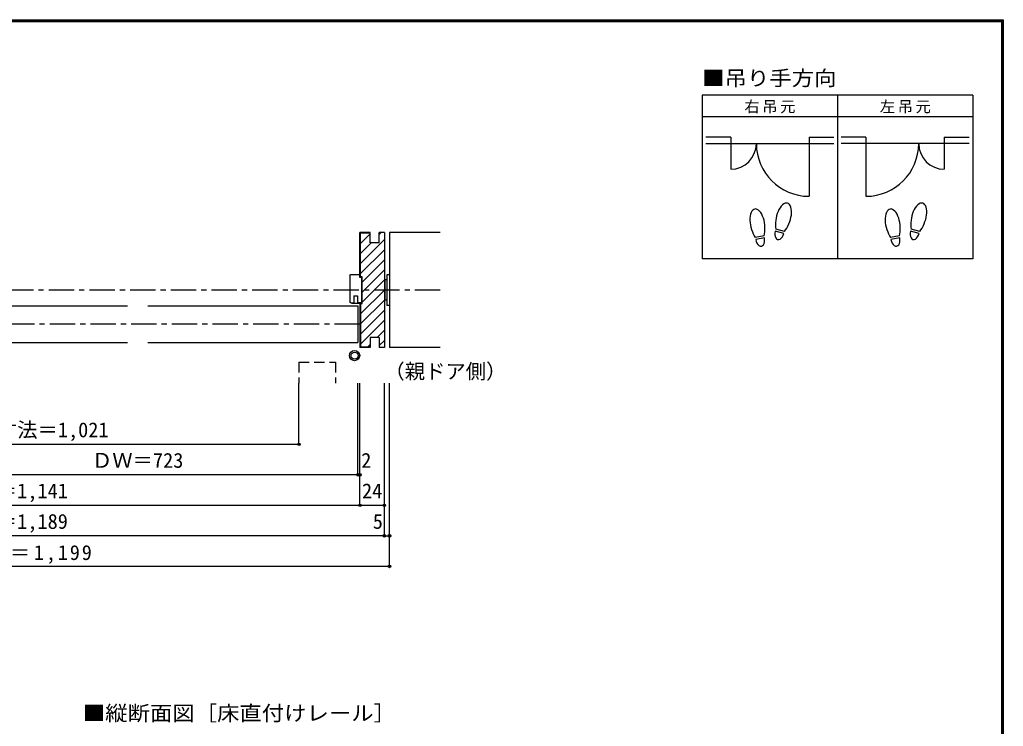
# Model space of a CAD drawing. Units: millimetres at full size, sheet at 1:5; details may follow other scales. Extents: x -973 to 977, y -718 to 696.
# Drawn here: x 10 to 977, y 1 to 696 of the extents above; entities that cross this region are included whole.
import ezdxf
from ezdxf.enums import TextEntityAlignment as Align

# ---------------------------------------------------------------- set-up
doc = ezdxf.new("R2010")
doc.units = ezdxf.units.MM
doc.header["$LTSCALE"] = 5
doc.header["$PDMODE"] = 32
doc.header["$PDSIZE"] = 2.5
doc.linetypes.add('CHAIN1', pattern=[8, 5, -1, 1, -1])
doc.linetypes.add('DASHED2', pattern=[3, 2, -1])
for name, color, linetype in [('0-0_補助線', 7, 'Continuous'), ('0-1_通り芯', 4, 'CHAIN1'), ('0-3_仕上げ', 7, 'Continuous'), ('0-6_扉', 6, 'Continuous'), ('0-8_戸当り', 3, 'Continuous'), ('0-A_文字', 7, 'Continuous'), ('0-B_寸法', 7, 'Continuous'), ('F-1_枠', 6, 'Continuous')]:
    doc.layers.add(name, color=color, linetype=linetype)
doc.styles.add('ＭＳ ゴシック', font='')
doc.styles.get('ＭＳ ゴシック').set_extended_font_data('MS Gothic')

# ---------------------------------------------------------------- blocks, each defined once
blk = doc.blocks.new('02')
at = {"layer": '0-0_補助線'}
for p, q in [((-4.998, -10.239), (-4.998, 14.761)), ((5.802, 17.761), (-3.198, 17.761)), ((6.802, 16.761), (6.802, -9.239)), ((2.702, -3.239), (2.702, -10.239)), ((-4.998, -10.239), (-0.698, -10.239)), ((5.802, -10.239), (2.702, -10.239)), ((5.002, -10.239), (4.402, -10.839))]:
    blk.add_line(p, q, dxfattribs=at)
for points in [[(-4.998, 14.761), (-3.198, 14.761), (-3.198, 17.761)], [(2.702, -3.239), (-0.698, -3.239), (-0.698, -10.239)], [(-3.469, -10.239), (-2.869, -10.839), (4.402, -10.839)]]:
    blk.add_lwpolyline(points, dxfattribs=at)
for centre, start, end in [((5.802, 16.761), 0, 90), ((5.802, -9.239), 270, 0)]:
    blk.add_arc(centre, 1, start, end, dxfattribs=at)

msp = doc.modelspace()

# ---------------------------------------------------------------- linework, layer by layer
at = {"layer": '0-0_補助線', "color": 3}
for p, q in [((344.153, 442.991), (344.153, 486.5)), ((354.153, 486), (344.653, 486)), ((344.653, 442.991), (344.653, 486)), ((368.153, 486.5), (363.153, 486.5)), ((363.153, 476.5), (363.153, 486.5)), ((368.153, 486.5), (368.153, 373.5)), ((346.154, 442.991), (344.153, 442.991)), ((346.154, 416.991), (346.154, 442.991)), ((344.153, 416.991), (346.154, 416.991)), ((344.153, 416.991), (344.153, 373.5)), ((344.653, 416.991), (344.653, 374)), ((363.153, 383.5), (363.153, 373.5)), ((354.153, 373.5), (344.153, 373.5)), ((354.153, 374), (344.653, 374)), ((368.153, 373.5), (363.153, 373.5))]:
    msp.add_line(p, q, dxfattribs=at)
at = {"layer": '0-0_補助線', "color": 4}
for p, q in [((344.653, 485.833), (344.82, 486)), ((344.653, 475.934), (354.153, 485.434)), ((363.153, 484.534), (365.119, 486.5)), ((344.653, 456.135), (368.153, 479.635)), ((344.653, 466.034), (355.119, 476.5)), ((344.653, 446.235), (368.153, 469.735)), ((346.154, 437.837), (368.153, 459.836)), ((346.154, 427.937), (368.153, 449.936)), ((346.154, 418.038), (368.153, 440.037)), ((344.653, 406.637), (368.153, 430.137)), ((344.653, 396.738), (368.153, 420.238)), ((344.653, 386.838), (368.153, 410.338)), ((344.653, 376.939), (368.153, 400.439)), ((361.114, 383.5), (368.153, 390.539)), ((363.153, 375.64), (368.153, 380.64)), ((351.614, 374), (354.153, 376.539))]:
    msp.add_line(p, q, dxfattribs=at)
at = {"layer": '0-0_補助線'}
for p, q in [((373.153, 486.5), (373.153, 373.5)), ((373.153, 445), (370.653, 445)), ((370.653, 445), (370.653, 415)), ((373.153, 445), (373.153, 415)), ((368.653, 439), (368.153, 439)), ((368.653, 440), (368.653, 420)), ((370.653, 440), (368.653, 440)), ((368.653, 421), (368.153, 421)), ((370.653, 420), (368.653, 420)), ((373.153, 415), (370.653, 415))]:
    msp.add_line(p, q, dxfattribs=at)
at = {"layer": '0-0_補助線', "color": 3}
for points in [[(363.153, 476.5), (354.153, 476.5), (354.153, 486.5), (344.153, 486.5)], [(363.153, 383.5), (354.153, 383.5), (354.153, 373.5)]]:
    msp.add_lwpolyline(points, dxfattribs=at)
at = {"layer": '0-0_補助線'}
for radius in [5, 3.5]:
    msp.add_circle((338.861, 365.658), radius, dxfattribs=at)
at = {"layer": '0-1_通り芯'}
for p, q in [((423.153, 430), (-419.847, 430)), ((344.153, 396.5), (-340.847, 396.5))]:
    msp.add_line(p, q, dxfattribs=at)
at = {"layer": '0-3_仕上げ'}
for p, q in [((423.153, 486.5), (373.153, 486.5)), ((423.153, 373.5), (373.153, 373.5))]:
    msp.add_line(p, q, dxfattribs=at)
at = {"layer": '0-6_扉'}
for p, q in [((-90.884, 414.5), (115.635, 414.5)), ((135.635, 414.5), (342.153, 414.5)), ((342.153, 414.5), (342.153, 378.5)), ((-90.884, 378.5), (115.635, 378.5)), ((135.635, 378.5), (342.153, 378.5))]:
    msp.add_line(p, q, dxfattribs=at)
at = {"layer": '0-6_扉', "linetype": 'DASHED2'}
msp.add_line((284.158, 359.21), (284.158, 338.486), dxfattribs=at)
msp.add_lwpolyline([(284.158, 359.21), (320.158, 359.21), (320.158, 338.486)], dxfattribs=at)
at = {"layer": '0-8_戸当り', "color": 2}
for p, q in [((708.639, 580.308), (684.139, 580.308)), ((708.639, 580.308), (708.639, 548.808)), ((785.639, 580.308), (810.139, 580.308)), ((785.639, 580.308), (785.639, 522.208)), ((841.639, 580.308), (817.139, 580.308)), ((841.639, 580.308), (841.639, 522.208)), ((918.639, 580.308), (943.139, 580.308)), ((918.639, 580.308), (918.639, 548.808)), ((684.139, 574.008), (810.139, 574.008)), ((943.139, 574.008), (817.139, 574.008))]:
    msp.add_line(p, q, dxfattribs=at)
at = {"layer": '0-8_戸当り'}
for p, q in [((760.924, 485.706), (752.444, 487.978)), ((761.468, 487.735), (752.987, 490.007)), ((893.924, 485.706), (885.444, 487.978)), ((894.468, 487.735), (885.987, 490.007)), ((741.457, 483.378), (732.811, 481.853)), ((741.822, 481.31), (733.175, 479.785)), ((874.457, 483.378), (865.811, 481.853)), ((874.822, 481.31), (866.175, 479.785))]:
    msp.add_line(p, q, dxfattribs=at)
at = {"layer": '0-8_戸当り', "color": 2}
for centre, radius, start, end in [((708.639, 574.008), 25.2, 270, 0), ((785.639, 574.008), 51.8, 180, 270), ((841.639, 574.008), 51.8, 270, 0), ((918.639, 574.008), 25.2, 180, 270)]:
    msp.add_arc(centre, radius, start, end, dxfattribs=at)
at = {"layer": '0-8_戸当り'}
for centre, major_axis, ratio, start_param, end_param in [((760.713, 501.878), (3.644, 13.601), 0.5, 4.3405914, 8.2257792), ((893.713, 501.878), (3.644, 13.601), 0.5, 4.3405914, 8.2257792), ((734.795, 495.877), (-2.445, 13.867), 0.5, 4.3405914, 8.2257792), ((867.795, 495.877), (-2.445, 13.867), 0.5, 4.3405914, 8.2257792), ((760.609, 501.489), (4.416, 16.48), 0.4, 1.8506333, 2.4428768), ((760.609, 501.489), (4.416, 16.48), 0.4, 3.8403085, 4.432552), ((893.609, 501.489), (4.416, 16.48), 0.4, 1.8506333, 2.4428768), ((893.609, 501.489), (4.416, 16.48), 0.4, 3.8403085, 4.432552), ((734.865, 495.481), (-2.963, 16.802), 0.4, 1.8506333, 2.4428768), ((734.865, 495.481), (-2.963, 16.802), 0.4, 3.8403085, 4.432552), ((756.684, 486.842), (1.894, 7.067), 0.6, 1.5707963, 4.712389), ((867.865, 495.481), (-2.963, 16.802), 0.4, 1.8506333, 2.4428768), ((867.865, 495.481), (-2.963, 16.802), 0.4, 3.8403085, 4.432552), ((889.684, 486.842), (1.894, 7.067), 0.6, 1.5707963, 4.712389), ((737.498, 480.548), (-1.27, 7.205), 0.6, 1.5707963, 4.712389), ((870.498, 480.548), (-1.27, 7.205), 0.6, 1.5707963, 4.712389)]:
    msp.add_ellipse(centre, major_axis=major_axis, ratio=ratio, start_param=start_param, end_param=end_param, dxfattribs=at)
at = {"layer": '0-A_文字', "color": 3}
for p, q in [((680.639, 621.667), (680.639, 460.667)), ((946.639, 621.667), (680.639, 621.667)), ((813.639, 621.667), (813.639, 460.667)), ((680.639, 600.667), (946.639, 600.667))]:
    msp.add_line(p, q, dxfattribs=at)
msp.add_lwpolyline([(946.639, 621.667), (946.639, 460.667), (680.639, 460.667)], dxfattribs=at)
at = {"layer": '0-B_寸法', "color": 4}
for p, q in [((284.158, 278.486), (284.158, 338.486)), ((342.153, 248.486), (342.153, 338.486)), ((344.153, 218.486), (344.153, 338.486)), ((368.153, 188.486), (368.153, 338.486)), ((368.153, 188.486), (368.153, 338.486)), ((373.129, 188.486), (373.129, 338.486)), ((-279.852, 278.486), (284.158, 278.486)), ((344.153, 248.486), (-340.847, 248.486)), ((368.153, 218.486), (-364.847, 218.486)), ((368.153, 188.486), (-364.847, 188.486)), ((368.153, 188.486), (373.129, 188.486)), ((373.129, 158.486), (373.129, 188.486)), ((373.129, 158.486), (-369.823, 158.486))]:
    msp.add_line(p, q, dxfattribs=at)
at = {"layer": '0-B_寸法'}
for p in [(284.158, 278.486), (342.153, 248.486), (344.153, 248.486), (344.153, 218.486), (368.153, 218.486), (368.153, 188.486), (368.153, 188.486), (373.129, 188.486), (373.129, 158.486)]:
    msp.add_point(p, dxfattribs=at)
at = {"layer": 'F-1_枠'}
for p, q in [((-973.347, 695.833), (976.653, 695.833)), ((-973.347, 695), (976.653, 695)), ((-973.347, 694.167), (976.653, 694.167)), ((974.986, 695.833), (974.986, -700.833)), ((975.82, 695.833), (975.82, -700.833)), ((976.653, 695.833), (976.653, -700.833))]:
    msp.add_line(p, q, dxfattribs=at)

# ---------------------------------------------------------------- block references
at = {"layer": '0-0_補助線', "xscale": -1}
msp.add_blockref('02', (340.955, 427.73), dxfattribs=at)

# ---------------------------------------------------------------- texts
at = {"layer": '0-A_文字', "style": 'ＭＳ ゴシック', "width": 1.1}
for s, p in [('■吊り手方向', (680.639, 626.667)), ('■縦断面図［床直付けレール］', (71.653, 2.5))]:
    msp.add_text(s, height=14.66, dxfattribs=at).set_placement(p, align=Align.BOTTOM_LEFT)
at = {"layer": '0-A_文字', "style": 'ＭＳ ゴシック'}
msp.add_text('（親ドア側）', height=14.66, dxfattribs=at).set_placement((368.153, 338.486), align=Align.BOTTOM_LEFT)
at = {"layer": '0-A_文字', "char_height": 11, "attachment_point": 7, "style": 'ＭＳ ゴシック'}
for s, insert in [('\\T1.17;右吊元', (722.139, 603.667)), ('\\T1.17;左吊元', (855.262, 603.667))]:
    msp.add_mtext(s, dxfattribs=dict(at, insert=insert))
at = {"layer": '0-B_寸法', "style": 'ＭＳ ゴシック'}
for s, p in [('有効開口寸法＝1,021', (-92.847, 280.986)), ('ＤＷ＝723', (80.635, 250.986)), ('2', (345.372, 250.986)), ('枠内＝1,141', (-52.847, 220.986)), ('24', (346.153, 220.986)), ('枠外＝1,189', (-52.847, 190.986)), ('5', (356.742, 190.986))]:
    msp.add_text(s, height=14.66, dxfattribs=at).set_placement(p, align=Align.BOTTOM_LEFT)
at = {"layer": '0-B_寸法', "insert": (-70.847, 160.986), "char_height": 14.66, "attachment_point": 7, "style": 'ＭＳ ゴシック'}
msp.add_mtext('\\T1.18;ＲＯＷ＝1,199', dxfattribs=at)

doc.saveas('drawing.dxf')
